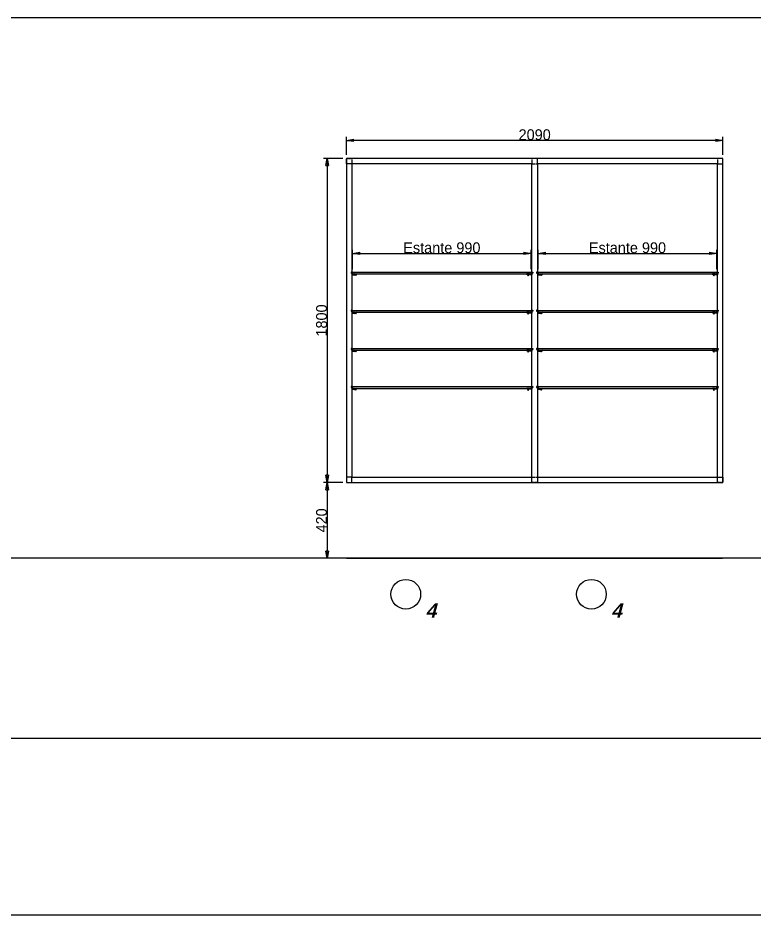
# Paper-space layout 'Jordi B.' of a CAD drawing. Header units: millimetres. Extents: x 23627 to 226976, y -18096 to 223844.
# Drawn here: x 69371 to 73455, y 99685 to 104666 of the extents above; entities that cross this region are included whole.
import ezdxf

# ---------------------------------------------------------------- set-up
doc = ezdxf.new("R2010")
doc.units = ezdxf.units.MM
doc.header["$PDMODE"] = 35
doc.header["$PDSIZE"] = 5
doc.linetypes.add('Discontinua JB', pattern=[0.75, 0.5, -0.25])
for name, color, linetype in [('Cotas bloques dinámicos PM espacio', 140, 'Continuous'), ('Linea Capa Color 0000 JB', 7, 'Continuous'), ('Linea Capa Color 0140 Blau Vidre JB', 140, 'Continuous'), ('Linea Capa Color 0202 Lila Parets JB', 202, 'Continuous')]:
    doc.layers.add(name, color=color, linetype=linetype)
doc.styles.add('Jordi Ava', font='Avant Garde MEdium BT.ttf')
doc.styles.add('Stylus BT JB', font='stylu.ttf', dxfattribs={"oblique": 15})
doc.dimstyles.new('Jordi Ava 2015', dxfattribs={"dimtxt": 60, "dimasz": 40, "dimexe": 20, "dimexo": 20, "dimgap": 0.09, "dimtad": 1, "dimdec": 0, "dimzin": 0, "dimdsep": 46, "dimtxsty": 'Jordi Ava', "dimblk": 'CLOSED', "dimcen": 1.5, "dimclrd": 7, "dimclre": 7, "dimclrt": 256, "dimadec": 0, "dimazin": 0, "dimtfac": 0.05, "dimtdec": 0, "dimtofl": 0, "dimtmove": 0, "dimatfit": 3, "dimldrblk": 'CLOSED', "dimfxl": 90, "dimtolj": 1, "dimtzin": 0, "dimlwd": -1, "dimlwe": -1, "dimarcsym": 0})

# ---------------------------------------------------------------- blocks, each defined once
blk = doc.blocks.new('*U784')
at = {"layer": 'Linea Capa Color 0202 Lila Parets JB', "ltscale": 10}
for p, q in [((64496.7, 3000), (0, 3000)), ((64496.7, 0), (700, 0))]:
    blk.add_line(p, q, dxfattribs=at)
blk = doc.blocks.new('_Closed')
at = {"color": 0, "linetype": 'ByBlock', "lineweight": -2}
for p, q in [((-1, 0.17), (0, 0)), ((-1, 0.17), (-1, -0.17)), ((0, 0), (-1, -0.17)), ((0, 0), (-1, 0))]:
    blk.add_line(p, q, dxfattribs=at)
blk = doc.blocks.new('*D1205')
at = {"layer": 'Cotas bloques dinámicos PM espacio', "color": 7, "ltscale": 10, "transparency": 16777216}
for p, q in [((-1043.7, 2240), (-1043.7, 2340)), ((1006.3, 2320), (-1003.7, 2320)), ((1046.3, 2240), (1046.3, 2340))]:
    blk.add_line(p, q, dxfattribs=at)
at = {"layer": 'Defpoints', "color": 0, "ltscale": 10, "transparency": 16777216}
for p in [(-1043.7, 2320), (-1043.7, 2220), (1046.3, 2220)]:
    blk.add_point(p, dxfattribs=at)
at = {"layer": 'Cotas bloques dinámicos PM espacio', "color": 7, "ltscale": 10, "transparency": 16777216, "xscale": 40, "yscale": 40, "zscale": 40, "rotation": 180}
blk.add_blockref('_Closed', (-1043.7, 2320), dxfattribs=at)
at = {"layer": 'Cotas bloques dinámicos PM espacio', "color": 7, "ltscale": 10, "transparency": 16777216, "xscale": 40, "yscale": 40, "zscale": 40}
blk.add_blockref('_Closed', (1046.3, 2320), dxfattribs=at)
at = {"layer": 'Cotas bloques dinámicos PM espacio', "ltscale": 10, "transparency": 16777216, "insert": (1.3, 2351.3), "char_height": 60, "attachment_point": 5, "style": 'Jordi Ava'}
blk.add_mtext('\\A1;2090', dxfattribs=at)
blk = doc.blocks.new('*D1206')
at = {"layer": 'Cotas bloques dinámicos PM espacio', "color": 7, "ltscale": 10, "transparency": 16777216}
for p, q in [((-1063.7, 2220), (-1169.9, 2220)), ((-1149.9, 2180), (-1149.9, 460.5)), ((-1063.7, 420.5), (-1169.9, 420.5))]:
    blk.add_line(p, q, dxfattribs=at)
at = {"layer": 'Defpoints', "color": 0, "ltscale": 10, "transparency": 16777216}
for p in [(-1043.7, 2220), (-1149.9, 420.5), (-1043.7, 420.5)]:
    blk.add_point(p, dxfattribs=at)
at = {"layer": 'Cotas bloques dinámicos PM espacio', "color": 7, "ltscale": 10, "transparency": 16777216, "xscale": 40, "yscale": 40, "zscale": 40}
for p, rotation in [((-1149.9, 2220), 90), ((-1149.9, 420.5), 270)]:
    blk.add_blockref('_Closed', p, dxfattribs=dict(at, rotation=rotation))
at = {"layer": 'Cotas bloques dinámicos PM espacio', "ltscale": 10, "transparency": 16777216, "insert": (-1181.1, 1320.2), "char_height": 60, "attachment_point": 5, "rotation": 90, "style": 'Jordi Ava'}
blk.add_mtext('\\A1;1800', dxfattribs=at)
blk = doc.blocks.new('*D1207')
at = {"layer": 'Cotas bloques dinámicos PM espacio', "color": 7, "ltscale": 10, "transparency": 16777216}
for p, q in [((-1008.7, 1605.4), (-1008.7, 1712.5)), ((-18.7, 1605.4), (-18.7, 1712.5)), ((-968.7, 1692.5), (-58.7, 1692.5))]:
    blk.add_line(p, q, dxfattribs=at)
at = {"layer": 'Defpoints', "color": 0, "ltscale": 10, "transparency": 16777216}
for p in [(-18.7, 1692.5), (-1008.7, 1585.4), (-18.7, 1585.4)]:
    blk.add_point(p, dxfattribs=at)
at = {"layer": 'Cotas bloques dinámicos PM espacio', "color": 7, "ltscale": 10, "transparency": 16777216, "xscale": 40, "yscale": 40, "zscale": 40, "rotation": 180}
blk.add_blockref('_Closed', (-1008.7, 1692.5), dxfattribs=at)
at = {"layer": 'Cotas bloques dinámicos PM espacio', "color": 7, "ltscale": 10, "transparency": 16777216, "xscale": 40, "yscale": 40, "zscale": 40}
blk.add_blockref('_Closed', (-18.7, 1692.5), dxfattribs=at)
at = {"layer": 'Cotas bloques dinámicos PM espacio', "ltscale": 10, "transparency": 16777216, "insert": (-513.7, 1723.8), "char_height": 60, "attachment_point": 5, "style": 'Jordi Ava'}
blk.add_mtext('\\A1;{\\C140;Estante 990}', dxfattribs=at)
blk = doc.blocks.new('*D1203')
at = {"layer": 'Cotas bloques dinámicos PM espacio', "color": 7, "ltscale": 10, "transparency": 16777216}
for p, q in [((-1063.7, 420.5), (-1169.9, 420.5)), ((-1149.9, 380.5), (-1149.9, 40)), ((-1063.7, 0), (-1169.9, 0))]:
    blk.add_line(p, q, dxfattribs=at)
at = {"layer": 'Defpoints', "color": 0, "ltscale": 10, "transparency": 16777216}
for p in [(-1043.7, 420.5), (-1043.7, 0), (-1149.9, 0)]:
    blk.add_point(p, dxfattribs=at)
at = {"layer": 'Cotas bloques dinámicos PM espacio', "color": 7, "ltscale": 10, "transparency": 16777216, "xscale": 40, "yscale": 40, "zscale": 40}
for p, rotation in [((-1149.9, 420.5), 90), ((-1149.9, 0), 270)]:
    blk.add_blockref('_Closed', p, dxfattribs=dict(at, rotation=rotation))
at = {"layer": 'Cotas bloques dinámicos PM espacio', "ltscale": 10, "transparency": 16777216, "insert": (-1181.1, 210.2), "char_height": 60, "attachment_point": 5, "rotation": 90, "style": 'Jordi Ava'}
blk.add_mtext('\\A1;420', dxfattribs=at)
blk = doc.blocks.new('*D1204')
at = {"layer": 'Cotas bloques dinámicos PM espacio', "color": 7, "ltscale": 10, "transparency": 16777216}
for p, q in [((21.3, 1605.4), (21.3, 1712.5)), ((1011.3, 1605.4), (1011.3, 1712.5)), ((61.3, 1692.5), (971.3, 1692.5))]:
    blk.add_line(p, q, dxfattribs=at)
at = {"layer": 'Defpoints', "color": 0, "ltscale": 10, "transparency": 16777216}
for p in [(1011.3, 1692.5), (21.3, 1585.4), (1011.3, 1585.4)]:
    blk.add_point(p, dxfattribs=at)
at = {"layer": 'Cotas bloques dinámicos PM espacio', "color": 7, "ltscale": 10, "transparency": 16777216, "xscale": 40, "yscale": 40, "zscale": 40, "rotation": 180}
blk.add_blockref('_Closed', (21.3, 1692.5), dxfattribs=at)
at = {"layer": 'Cotas bloques dinámicos PM espacio', "color": 7, "ltscale": 10, "transparency": 16777216, "xscale": 40, "yscale": 40, "zscale": 40}
blk.add_blockref('_Closed', (1011.3, 1692.5), dxfattribs=at)
at = {"layer": 'Cotas bloques dinámicos PM espacio', "ltscale": 10, "transparency": 16777216, "insert": (516.3, 1723.8), "char_height": 60, "attachment_point": 5, "style": 'Jordi Ava'}
blk.add_mtext('\\A1;{\\C140;Estante 990}', dxfattribs=at)
blk = doc.blocks.new('PM202308140931')
at = {"layer": 'Linea Capa Color 0140 Blau Vidre JB', "ltscale": 10}
h = blk.add_hatch(color=256, dxfattribs=at)
h.dxf.hatch_style = 1
h.set_gradient(color1=(0, 191, 255), one_color=1, tint=1, name='SPHERICAL')
h.paths.add_polyline_path([(-1007.7, 1578.4), (-19.7, 1578.4), (-18.7, 1579.4), (-18.7, 1585.4), (-19.7, 1586.4), (-1007.7, 1586.4), (-1008.7, 1585.4), (-1008.7, 1579.4)])
h = blk.add_hatch(color=256, dxfattribs=at)
h.dxf.hatch_style = 1
h.set_gradient(color1=(0, 191, 255), one_color=1, tint=1, name='SPHERICAL')
h.paths.add_polyline_path([(22.3, 1578.4), (1010.3, 1578.4), (1011.3, 1579.4), (1011.3, 1585.4), (1010.3, 1586.4), (22.3, 1586.4), (21.3, 1585.4), (21.3, 1579.4)])
h = blk.add_hatch(color=256, dxfattribs=at)
h.dxf.hatch_style = 1
h.set_gradient(color1=(0, 191, 255), one_color=1, tint=1, name='SPHERICAL')
h.paths.add_polyline_path([(-1007.7, 1366.7), (-19.7, 1366.7), (-18.7, 1367.7), (-18.7, 1373.7), (-19.7, 1374.7), (-1007.7, 1374.7), (-1008.7, 1373.7), (-1008.7, 1367.7)])
h = blk.add_hatch(color=256, dxfattribs=at)
h.dxf.hatch_style = 1
h.set_gradient(color1=(0, 191, 255), one_color=1, tint=1, name='SPHERICAL')
h.paths.add_polyline_path([(22.3, 1366.7), (1010.3, 1366.7), (1011.3, 1367.7), (1011.3, 1373.7), (1010.3, 1374.7), (22.3, 1374.7), (21.3, 1373.7), (21.3, 1367.7)])
h = blk.add_hatch(color=256, dxfattribs=at)
h.dxf.hatch_style = 1
h.set_gradient(color1=(0, 191, 255), one_color=1, tint=1, name='SPHERICAL')
h.paths.add_polyline_path([(-1007.7, 1154.7), (-19.7, 1154.7), (-18.7, 1155.7), (-18.7, 1161.7), (-19.7, 1162.7), (-1007.7, 1162.7), (-1008.7, 1161.7), (-1008.7, 1155.7)])
h = blk.add_hatch(color=256, dxfattribs=at)
h.dxf.hatch_style = 1
h.set_gradient(color1=(0, 191, 255), one_color=1, tint=1, name='SPHERICAL')
h.paths.add_polyline_path([(22.3, 1154.7), (1010.3, 1154.7), (1011.3, 1155.7), (1011.3, 1161.7), (1010.3, 1162.7), (22.3, 1162.7), (21.3, 1161.7), (21.3, 1155.7)])
h = blk.add_hatch(color=256, dxfattribs=at)
h.dxf.hatch_style = 1
h.set_gradient(color1=(0, 191, 255), one_color=1, tint=1, name='SPHERICAL')
h.paths.add_polyline_path([(-1007.7, 943), (-19.7, 943), (-18.7, 944), (-18.7, 950), (-19.7, 951), (-1007.7, 951), (-1008.7, 950), (-1008.7, 944)])
h = blk.add_hatch(color=256, dxfattribs=at)
h.dxf.hatch_style = 1
h.set_gradient(color1=(0, 191, 255), one_color=1, tint=1, name='SPHERICAL')
h.paths.add_polyline_path([(22.3, 943), (1010.3, 943), (1011.3, 944), (1011.3, 950), (1010.3, 951), (22.3, 951), (21.3, 950), (21.3, 944)])
at = {"layer": 'Cotas bloques dinámicos PM espacio', "ltscale": 10}
for centre in [(-713.7, -200), (316.3, -200)]:
    blk.add_circle(centre, 82.4, dxfattribs=at)
at = {"layer": 'Linea Capa Color 0000 JB', "linetype": 'Discontinua JB', "ltscale": 10}
for points in [[(-1043.7, 2220), (-1013.7, 2220), (-1013.7, 2190), (-1043.7, 2190)], [(16.3, 2220), (-13.7, 2220), (-13.7, 2190), (16.3, 2190)], [(1046.3, 2220), (1016.3, 2220), (1016.3, 2190), (1046.3, 2190)], [(-1043.7, 420.5), (-1013.7, 420.5), (-1013.7, 450.5), (-1043.7, 450.5)], [(16.3, 420.5), (-13.7, 420.5), (-13.7, 450.5), (16.3, 450.5)], [(1046.3, 420.5), (1016.3, 420.5), (1016.3, 450.5), (1046.3, 450.5)]]:
    blk.add_lwpolyline(points, close=True, dxfattribs=at)
at = {"layer": 'Linea Capa Color 0000 JB', "ltscale": 10}
for points in [[(-1043.7, 420.5), (1046.3, 420.5), (1046.3, 2220), (-1043.7, 2220)], [(-1013.7, 450.5), (-13.7, 450.5), (-13.7, 2190), (-1013.7, 2190)], [(16.3, 450.5), (1016.3, 450.5), (1016.3, 2190), (16.3, 2190)], [(-986.7, 1575.4), (-1011.7, 1575.4), (-1011.7, 1585.4), (-1015.7, 1585.4), (-1015.7, 1588.4), (-1017.7, 1588.4), (-1017.7, 1583.4), (-1013.7, 1583.4), (-1013.7, 1573.4), (-986.7, 1573.4)], [(-40.7, 1575.4), (-15.7, 1575.4), (-15.7, 1585.4), (-11.7, 1585.4), (-11.7, 1588.4), (-9.7, 1588.4), (-9.7, 1583.4), (-13.7, 1583.4), (-13.7, 1573.4), (-40.7, 1573.4)], [(43.3, 1575.4), (18.3, 1575.4), (18.3, 1585.4), (14.3, 1585.4), (14.3, 1588.4), (12.3, 1588.4), (12.3, 1583.4), (16.3, 1583.4), (16.3, 1573.4), (43.3, 1573.4)], [(989.3, 1575.4), (1014.3, 1575.4), (1014.3, 1585.4), (1018.3, 1585.4), (1018.3, 1588.4), (1020.3, 1588.4), (1020.3, 1583.4), (1016.3, 1583.4), (1016.3, 1573.4), (989.3, 1573.4)], [(-986.7, 1363.7), (-1011.7, 1363.7), (-1011.7, 1373.7), (-1015.7, 1373.7), (-1015.7, 1376.7), (-1017.7, 1376.7), (-1017.7, 1371.7), (-1013.7, 1371.7), (-1013.7, 1361.7), (-986.7, 1361.7)], [(-40.7, 1363.7), (-15.7, 1363.7), (-15.7, 1373.7), (-11.7, 1373.7), (-11.7, 1376.7), (-9.7, 1376.7), (-9.7, 1371.7), (-13.7, 1371.7), (-13.7, 1361.7), (-40.7, 1361.7)], [(43.3, 1363.7), (18.3, 1363.7), (18.3, 1373.7), (14.3, 1373.7), (14.3, 1376.7), (12.3, 1376.7), (12.3, 1371.7), (16.3, 1371.7), (16.3, 1361.7), (43.3, 1361.7)], [(989.3, 1363.7), (1014.3, 1363.7), (1014.3, 1373.7), (1018.3, 1373.7), (1018.3, 1376.7), (1020.3, 1376.7), (1020.3, 1371.7), (1016.3, 1371.7), (1016.3, 1361.7), (989.3, 1361.7)], [(-986.7, 1151.7), (-1011.7, 1151.7), (-1011.7, 1161.7), (-1015.7, 1161.7), (-1015.7, 1164.7), (-1017.7, 1164.7), (-1017.7, 1159.7), (-1013.7, 1159.7), (-1013.7, 1149.7), (-986.7, 1149.7)], [(-40.7, 1151.7), (-15.7, 1151.7), (-15.7, 1161.7), (-11.7, 1161.7), (-11.7, 1164.7), (-9.7, 1164.7), (-9.7, 1159.7), (-13.7, 1159.7), (-13.7, 1149.7), (-40.7, 1149.7)], [(43.3, 1151.7), (18.3, 1151.7), (18.3, 1161.7), (14.3, 1161.7), (14.3, 1164.7), (12.3, 1164.7), (12.3, 1159.7), (16.3, 1159.7), (16.3, 1149.7), (43.3, 1149.7)], [(989.3, 1151.7), (1014.3, 1151.7), (1014.3, 1161.7), (1018.3, 1161.7), (1018.3, 1164.7), (1020.3, 1164.7), (1020.3, 1159.7), (1016.3, 1159.7), (1016.3, 1149.7), (989.3, 1149.7)], [(-986.7, 940), (-1011.7, 940), (-1011.7, 950), (-1015.7, 950), (-1015.7, 953), (-1017.7, 953), (-1017.7, 948), (-1013.7, 948), (-1013.7, 938), (-986.7, 938)], [(-40.7, 940), (-15.7, 940), (-15.7, 950), (-11.7, 950), (-11.7, 953), (-9.7, 953), (-9.7, 948), (-13.7, 948), (-13.7, 938), (-40.7, 938)], [(43.3, 940), (18.3, 940), (18.3, 950), (14.3, 950), (14.3, 953), (12.3, 953), (12.3, 948), (16.3, 948), (16.3, 938), (43.3, 938)], [(989.3, 940), (1014.3, 940), (1014.3, 950), (1018.3, 950), (1018.3, 953), (1020.3, 953), (1020.3, 948), (1016.3, 948), (1016.3, 938), (989.3, 938)]]:
    blk.add_lwpolyline(points, close=True, dxfattribs=at)
at = {"layer": 'Linea Capa Color 0140 Blau Vidre JB', "ltscale": 10}
for points in [[(-1007.7, 1578.4), (-19.7, 1578.4), (-18.7, 1579.4), (-18.7, 1585.4), (-19.7, 1586.4), (-1007.7, 1586.4), (-1008.7, 1585.4), (-1008.7, 1579.4)], [(-1000.2, 1578.4), (-985.2, 1578.4), (-990, 1575.4), (-990.7, 1575.4), (-990.7, 1571.4), (-992.2, 1567.4), (-993.2, 1567.4), (-994.7, 1571.4), (-994.7, 1575.4), (-995.5, 1575.4)], [(-27.1, 1578.4), (-42.1, 1578.4), (-37.4, 1575.4), (-36.6, 1575.4), (-36.6, 1571.4), (-35.1, 1567.4), (-34.1, 1567.4), (-32.6, 1571.4), (-32.6, 1575.4), (-31.9, 1575.4)], [(22.3, 1578.4), (1010.3, 1578.4), (1011.3, 1579.4), (1011.3, 1585.4), (1010.3, 1586.4), (22.3, 1586.4), (21.3, 1585.4), (21.3, 1579.4)], [(29.8, 1578.4), (44.8, 1578.4), (40, 1575.4), (39.3, 1575.4), (39.3, 1571.4), (37.8, 1567.4), (36.8, 1567.4), (35.3, 1571.4), (35.3, 1575.4), (34.5, 1575.4)], [(1002.9, 1578.4), (987.9, 1578.4), (992.6, 1575.4), (993.4, 1575.4), (993.4, 1571.4), (994.9, 1567.4), (995.9, 1567.4), (997.4, 1571.4), (997.4, 1575.4), (998.1, 1575.4)], [(-1007.7, 1366.7), (-19.7, 1366.7), (-18.7, 1367.7), (-18.7, 1373.7), (-19.7, 1374.7), (-1007.7, 1374.7), (-1008.7, 1373.7), (-1008.7, 1367.7)], [(-1000.2, 1366.7), (-985.2, 1366.7), (-990, 1363.7), (-990.7, 1363.7), (-990.7, 1359.7), (-992.2, 1355.7), (-993.2, 1355.7), (-994.7, 1359.7), (-994.7, 1363.7), (-995.5, 1363.7)], [(-27.1, 1366.7), (-42.1, 1366.7), (-37.4, 1363.7), (-36.6, 1363.7), (-36.6, 1359.7), (-35.1, 1355.7), (-34.1, 1355.7), (-32.6, 1359.7), (-32.6, 1363.7), (-31.9, 1363.7)], [(22.3, 1366.7), (1010.3, 1366.7), (1011.3, 1367.7), (1011.3, 1373.7), (1010.3, 1374.7), (22.3, 1374.7), (21.3, 1373.7), (21.3, 1367.7)], [(29.8, 1366.7), (44.8, 1366.7), (40, 1363.7), (39.3, 1363.7), (39.3, 1359.7), (37.8, 1355.7), (36.8, 1355.7), (35.3, 1359.7), (35.3, 1363.7), (34.5, 1363.7)], [(1002.9, 1366.7), (987.9, 1366.7), (992.6, 1363.7), (993.4, 1363.7), (993.4, 1359.7), (994.9, 1355.7), (995.9, 1355.7), (997.4, 1359.7), (997.4, 1363.7), (998.1, 1363.7)], [(-1007.7, 1154.7), (-19.7, 1154.7), (-18.7, 1155.7), (-18.7, 1161.7), (-19.7, 1162.7), (-1007.7, 1162.7), (-1008.7, 1161.7), (-1008.7, 1155.7)], [(-1000.2, 1154.7), (-985.2, 1154.7), (-990, 1151.7), (-990.7, 1151.7), (-990.7, 1147.7), (-992.2, 1143.7), (-993.2, 1143.7), (-994.7, 1147.7), (-994.7, 1151.7), (-995.5, 1151.7)], [(-27.1, 1154.7), (-42.1, 1154.7), (-37.4, 1151.7), (-36.6, 1151.7), (-36.6, 1147.7), (-35.1, 1143.7), (-34.1, 1143.7), (-32.6, 1147.7), (-32.6, 1151.7), (-31.9, 1151.7)], [(22.3, 1154.7), (1010.3, 1154.7), (1011.3, 1155.7), (1011.3, 1161.7), (1010.3, 1162.7), (22.3, 1162.7), (21.3, 1161.7), (21.3, 1155.7)], [(29.8, 1154.7), (44.8, 1154.7), (40, 1151.7), (39.3, 1151.7), (39.3, 1147.7), (37.8, 1143.7), (36.8, 1143.7), (35.3, 1147.7), (35.3, 1151.7), (34.5, 1151.7)], [(1002.9, 1154.7), (987.9, 1154.7), (992.6, 1151.7), (993.4, 1151.7), (993.4, 1147.7), (994.9, 1143.7), (995.9, 1143.7), (997.4, 1147.7), (997.4, 1151.7), (998.1, 1151.7)], [(-1007.7, 943), (-19.7, 943), (-18.7, 944), (-18.7, 950), (-19.7, 951), (-1007.7, 951), (-1008.7, 950), (-1008.7, 944)], [(22.3, 943), (1010.3, 943), (1011.3, 944), (1011.3, 950), (1010.3, 951), (22.3, 951), (21.3, 950), (21.3, 944)], [(-1000.2, 943), (-985.2, 943), (-990, 940), (-990.7, 940), (-990.7, 936), (-992.2, 932), (-993.2, 932), (-994.7, 936), (-994.7, 940), (-995.5, 940)], [(-27.1, 943), (-42.1, 943), (-37.4, 940), (-36.6, 940), (-36.6, 936), (-35.1, 932), (-34.1, 932), (-32.6, 936), (-32.6, 940), (-31.9, 940)], [(29.8, 943), (44.8, 943), (40, 940), (39.3, 940), (39.3, 936), (37.8, 932), (36.8, 932), (35.3, 936), (35.3, 940), (34.5, 940)], [(1002.9, 943), (987.9, 943), (992.6, 940), (993.4, 940), (993.4, 936), (994.9, 932), (995.9, 932), (997.4, 936), (997.4, 940), (998.1, 940)]]:
    blk.add_lwpolyline(points, close=True, dxfattribs=at)
at = {"layer": 'Linea Capa Color 0202 Lila Parets JB', "ltscale": 10}
blk.add_line((-1043.7, 0), (1043.7, 0), dxfattribs=at)
at = {"layer": 'Cotas bloques dinámicos PM espacio', "ltscale": 10, "char_height": 80, "width": 102.993, "attachment_point": 1, "style": 'Stylus BT JB'}
for insert in [(-605.6, -250), (424.4, -250)]:
    blk.add_mtext('{\\fStylus BT|b1|i0|c0|p34;\\C140;4}', dxfattribs=dict(at, insert=insert))
at = {"layer": 'Cotas bloques dinámicos PM espacio', "ltscale": 10}
dim = blk.add_linear_dim(base=(-1043.7, 2320), p1=(1046.3, 2220), p2=(-1043.7, 2220), dimstyle='Jordi Ava 2015', dxfattribs=at)
dim.commit()
dim.dimension.update_dxf_attribs({"geometry": '*D1205', "text_midpoint": (1.3, 2351.3)})
for base, p1, p2, picture, middle in [((-1149.8902, 420.4993), (-1043.75, 2220), (-1043.75, 420.4993), '*D1206', (-1181.134, 1320.2497)), ((-1149.8902, 0), (-1043.75, 420.4993), (-1043.75, 0), '*D1203', (-1181.134, 210.2497))]:
    dim = blk.add_linear_dim(base=base, p1=p1, p2=p2, angle=90, dimstyle='Jordi Ava 2015', dxfattribs=at)
    dim.commit()
    dim.dimension.update_dxf_attribs({"geometry": picture, "text_midpoint": middle})
for base, p1, p2, picture, middle in [((-18.7, 1692.5), (-1008.7, 1585.4), (-18.7, 1585.4), '*D1207', (-513.7, 1723.8)), ((1011.3, 1692.5), (21.3, 1585.4), (1011.3, 1585.4), '*D1204', (516.3, 1723.8))]:
    dim = blk.add_linear_dim(base=base, p1=p1, p2=p2, text='{\\C140;Estante <>}', dimstyle='Jordi Ava 2015', dxfattribs=at)
    dim.commit()
    dim.dimension.update_dxf_attribs({"geometry": picture, "text_midpoint": middle})

psp = doc.layouts.new('Jordi B.')

# ---------------------------------------------------------------- linework, layer by layer
at = {"layer": 'Linea Capa Color 0202 Lila Parets JB', "ltscale": 10}
for p, q in [((112633, 100665.6), (48136.3, 100665.6)), ((112633, 99684.6), (48136.3, 99684.6))]:
    psp.add_line(p, q, dxfattribs=at)

# ---------------------------------------------------------------- block references
at = {"layer": 'Linea Capa Color 0000 JB'}
for name, p in [('*U784', (48136.3, 101665.6)), ('PM202308140931', (72236.6, 101665.6))]:
    psp.add_blockref(name, p, dxfattribs=at)

doc.saveas('drawing.dxf')
